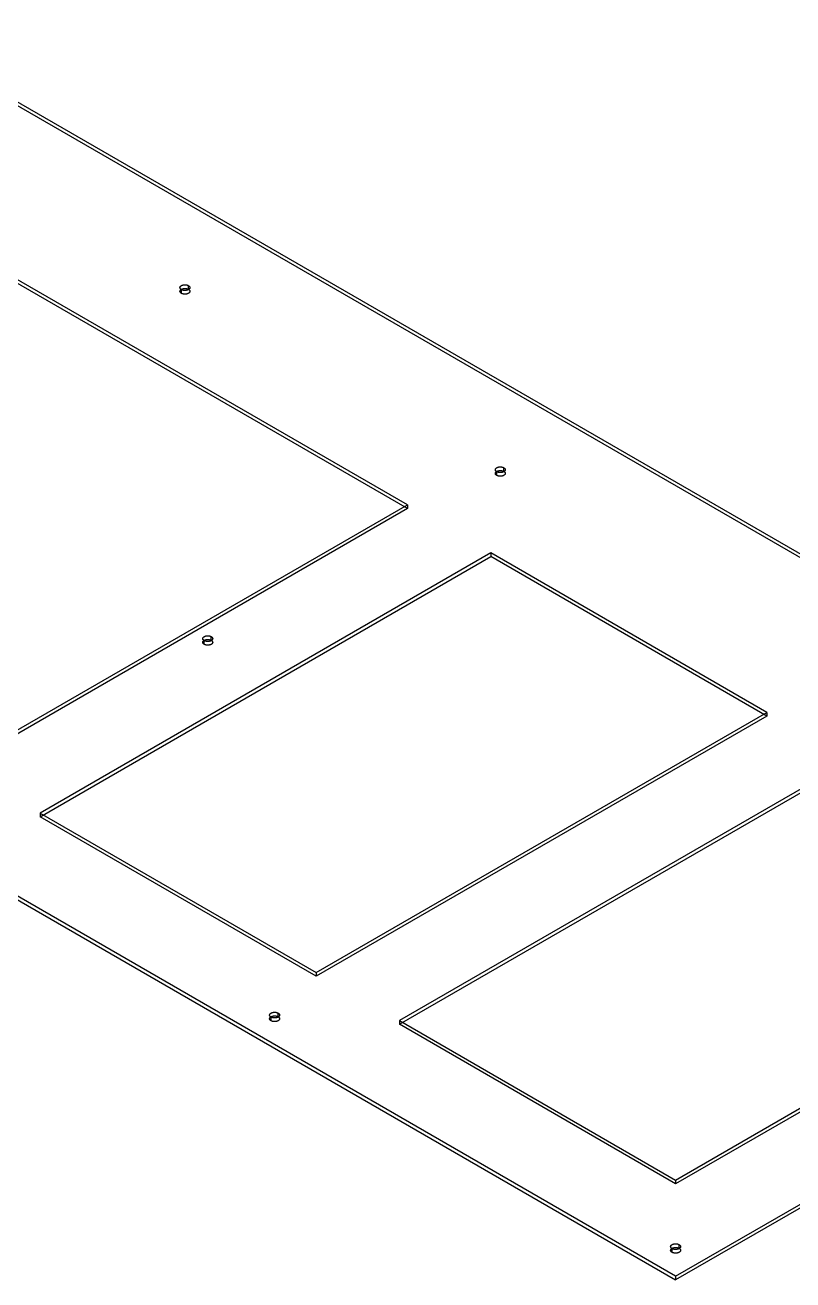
# Model space of a CAD drawing. Header units: inches. Extents: x 8 to 604, y 8 to 388.
# Drawn here: x 523.5 to 556.8, y 192.6 to 246.9 of the extents above; entities that cross this region are included whole.
import ezdxf

# ---------------------------------------------------------------- set-up
doc = ezdxf.new("R2010")
doc.units = ezdxf.units.IN
doc.header["$MEASUREMENT"] = 0

msp = doc.modelspace()

# ---------------------------------------------------------------- linework, layer by layer
at = {"layer": 'OUTLINE'}
for p, q in [((581.5, 209.931), (517.428, 246.924)), ((581.5, 209.771), (517.428, 246.764)), ((540.103, 226.146), (517.428, 239.238)), ((540.103, 225.986), (517.428, 239.077)), ((530.25, 235.56), (530.251, 235.566)), ((530.25, 235.554), (530.25, 235.56)), ((530.25, 235.548), (530.25, 235.554)), ((530.251, 235.542), (530.25, 235.548)), ((530.25, 235.4), (530.251, 235.406)), ((530.25, 235.394), (530.25, 235.4)), ((530.25, 235.388), (530.25, 235.394)), ((530.251, 235.382), (530.25, 235.388)), ((530.251, 235.566), (530.252, 235.572)), ((530.252, 235.536), (530.251, 235.542)), ((530.251, 235.406), (530.252, 235.412)), ((530.252, 235.376), (530.251, 235.382)), ((530.252, 235.572), (530.254, 235.578)), ((530.254, 235.53), (530.252, 235.536)), ((530.252, 235.412), (530.254, 235.418)), ((530.254, 235.37), (530.252, 235.376)), ((530.254, 235.578), (530.256, 235.584)), ((530.256, 235.524), (530.254, 235.53)), ((530.254, 235.418), (530.256, 235.424)), ((530.256, 235.364), (530.254, 235.37)), ((530.256, 235.584), (530.259, 235.59)), ((530.259, 235.518), (530.256, 235.524)), ((530.256, 235.424), (530.259, 235.43)), ((530.259, 235.358), (530.256, 235.364)), ((530.259, 235.59), (530.262, 235.596)), ((530.262, 235.512), (530.259, 235.518)), ((530.259, 235.43), (530.262, 235.436)), ((530.262, 235.352), (530.259, 235.358)), ((530.262, 235.596), (530.266, 235.602)), ((530.266, 235.507), (530.262, 235.512)), ((530.262, 235.436), (530.266, 235.441)), ((530.266, 235.347), (530.262, 235.352)), ((530.266, 235.602), (530.27, 235.607)), ((530.27, 235.501), (530.266, 235.507)), ((530.266, 235.441), (530.27, 235.447)), ((530.27, 235.341), (530.266, 235.347)), ((530.27, 235.607), (530.275, 235.613)), ((530.275, 235.496), (530.27, 235.501)), ((530.27, 235.447), (530.275, 235.452)), ((530.275, 235.336), (530.27, 235.341)), ((530.275, 235.613), (530.28, 235.618)), ((530.28, 235.491), (530.275, 235.496)), ((530.275, 235.452), (530.28, 235.458)), ((530.28, 235.33), (530.275, 235.336)), ((530.28, 235.618), (530.286, 235.623)), ((530.286, 235.485), (530.28, 235.491)), ((530.28, 235.458), (530.286, 235.463)), ((530.286, 235.623), (530.292, 235.628)), ((530.292, 235.48), (530.286, 235.485)), ((530.286, 235.463), (530.292, 235.468)), ((530.292, 235.628), (530.298, 235.633)), ((530.298, 235.476), (530.292, 235.48)), ((530.292, 235.468), (530.298, 235.473)), ((530.298, 235.633), (530.305, 235.637)), ((530.298, 235.473), (530.305, 235.477)), ((530.305, 235.471), (530.298, 235.476)), ((530.305, 235.637), (530.312, 235.642)), ((530.305, 235.477), (530.312, 235.482)), ((530.312, 235.467), (530.305, 235.471)), ((530.312, 235.642), (530.32, 235.646)), ((530.312, 235.482), (530.32, 235.486)), ((530.32, 235.462), (530.312, 235.467)), ((530.312, 235.306), (530.312, 235.467)), ((530.32, 235.646), (530.328, 235.65)), ((530.32, 235.486), (530.328, 235.49)), ((530.328, 235.458), (530.32, 235.462)), ((530.328, 235.65), (530.336, 235.654)), ((530.328, 235.49), (530.336, 235.494)), ((530.336, 235.455), (530.328, 235.458)), ((530.336, 235.654), (530.345, 235.657)), ((530.336, 235.494), (530.345, 235.497)), ((530.345, 235.451), (530.336, 235.455)), ((530.345, 235.657), (530.354, 235.66)), ((530.345, 235.497), (530.354, 235.5)), ((530.354, 235.448), (530.345, 235.451)), ((530.354, 235.66), (530.363, 235.663)), ((530.354, 235.5), (530.363, 235.503)), ((530.363, 235.445), (530.354, 235.448)), ((530.363, 235.663), (530.372, 235.666)), ((530.363, 235.503), (530.372, 235.506)), ((530.372, 235.442), (530.363, 235.445)), ((530.372, 235.666), (530.382, 235.669)), ((530.372, 235.506), (530.382, 235.508)), ((530.382, 235.44), (530.372, 235.442)), ((530.382, 235.669), (530.392, 235.671)), ((530.382, 235.508), (530.392, 235.511)), ((530.392, 235.438), (530.382, 235.44)), ((530.392, 235.671), (530.402, 235.673)), ((530.392, 235.511), (530.402, 235.513)), ((530.402, 235.436), (530.392, 235.438)), ((530.402, 235.673), (530.412, 235.674)), ((530.402, 235.513), (530.412, 235.514)), ((530.412, 235.434), (530.402, 235.436)), ((530.412, 235.674), (530.422, 235.676)), ((530.412, 235.514), (530.422, 235.516)), ((530.422, 235.433), (530.412, 235.434)), ((530.422, 235.676), (530.433, 235.677)), ((530.422, 235.516), (530.433, 235.517)), ((530.433, 235.432), (530.422, 235.433)), ((530.433, 235.677), (530.443, 235.677)), ((530.433, 235.517), (530.443, 235.517)), ((530.443, 235.431), (530.433, 235.432)), ((530.443, 235.677), (530.454, 235.678)), ((530.443, 235.517), (530.454, 235.518)), ((530.454, 235.43), (530.443, 235.431)), ((530.454, 235.678), (530.464, 235.678)), ((530.454, 235.518), (530.464, 235.518)), ((530.464, 235.43), (530.454, 235.43)), ((530.464, 235.678), (530.475, 235.678)), ((530.464, 235.518), (530.475, 235.518)), ((530.475, 235.43), (530.464, 235.43)), ((530.475, 235.678), (530.485, 235.677)), ((530.475, 235.518), (530.485, 235.517)), ((530.485, 235.431), (530.475, 235.43)), ((530.485, 235.677), (530.496, 235.677)), ((530.485, 235.517), (530.496, 235.517)), ((530.496, 235.432), (530.485, 235.431)), ((530.496, 235.677), (530.506, 235.676)), ((530.496, 235.517), (530.506, 235.516)), ((530.506, 235.433), (530.496, 235.432)), ((530.506, 235.676), (530.516, 235.674)), ((530.506, 235.516), (530.516, 235.514)), ((530.516, 235.434), (530.506, 235.433)), ((530.516, 235.674), (530.526, 235.673)), ((530.516, 235.514), (530.526, 235.513)), ((530.526, 235.436), (530.516, 235.434)), ((530.526, 235.673), (530.536, 235.671)), ((530.526, 235.513), (530.536, 235.511)), ((530.536, 235.438), (530.526, 235.436)), ((530.536, 235.671), (530.546, 235.669)), ((530.536, 235.511), (530.546, 235.508)), ((530.546, 235.44), (530.536, 235.438)), ((530.546, 235.669), (530.556, 235.666)), ((530.546, 235.508), (530.556, 235.506)), ((530.556, 235.442), (530.546, 235.44)), ((530.556, 235.666), (530.565, 235.663)), ((530.556, 235.506), (530.565, 235.503)), ((530.565, 235.445), (530.556, 235.442)), ((530.565, 235.663), (530.574, 235.66)), ((530.565, 235.503), (530.574, 235.5)), ((530.574, 235.448), (530.565, 235.445)), ((530.574, 235.66), (530.583, 235.657)), ((530.574, 235.5), (530.583, 235.497)), ((530.583, 235.451), (530.574, 235.448)), ((530.583, 235.657), (530.592, 235.654)), ((530.583, 235.497), (530.592, 235.494)), ((530.592, 235.455), (530.583, 235.451)), ((530.592, 235.654), (530.6, 235.65)), ((530.592, 235.494), (530.6, 235.49)), ((530.6, 235.458), (530.592, 235.455)), ((530.6, 235.65), (530.608, 235.646)), ((530.6, 235.49), (530.608, 235.486)), ((530.608, 235.462), (530.6, 235.458)), ((530.608, 235.646), (530.616, 235.642)), ((530.608, 235.486), (530.616, 235.482)), ((530.616, 235.467), (530.608, 235.462)), ((530.616, 235.482), (530.616, 235.642)), ((530.616, 235.642), (530.623, 235.637)), ((530.616, 235.482), (530.623, 235.477)), ((530.623, 235.471), (530.616, 235.467)), ((530.623, 235.637), (530.63, 235.633)), ((530.623, 235.477), (530.63, 235.473)), ((530.63, 235.476), (530.623, 235.471)), ((530.63, 235.633), (530.636, 235.628)), ((530.636, 235.48), (530.63, 235.476)), ((530.63, 235.473), (530.636, 235.468)), ((530.636, 235.628), (530.642, 235.623)), ((530.642, 235.485), (530.636, 235.48)), ((530.636, 235.468), (530.642, 235.463)), ((530.642, 235.623), (530.648, 235.618)), ((530.648, 235.491), (530.642, 235.485)), ((530.642, 235.463), (530.648, 235.458)), ((530.648, 235.618), (530.653, 235.613)), ((530.653, 235.496), (530.648, 235.491)), ((530.648, 235.458), (530.653, 235.452)), ((530.653, 235.336), (530.648, 235.33)), ((530.653, 235.613), (530.658, 235.607)), ((530.658, 235.501), (530.653, 235.496)), ((530.653, 235.452), (530.658, 235.447)), ((530.658, 235.341), (530.653, 235.336)), ((530.658, 235.607), (530.662, 235.602)), ((530.662, 235.507), (530.658, 235.501)), ((530.658, 235.447), (530.662, 235.441)), ((530.662, 235.347), (530.658, 235.341)), ((530.662, 235.602), (530.666, 235.596)), ((530.666, 235.512), (530.662, 235.507)), ((530.662, 235.441), (530.666, 235.436)), ((530.666, 235.352), (530.662, 235.347)), ((530.666, 235.596), (530.669, 235.59)), ((530.669, 235.518), (530.666, 235.512)), ((530.666, 235.436), (530.669, 235.43)), ((530.669, 235.358), (530.666, 235.352)), ((530.669, 235.59), (530.672, 235.584)), ((530.672, 235.524), (530.669, 235.518)), ((530.669, 235.43), (530.672, 235.424)), ((530.672, 235.364), (530.669, 235.358)), ((530.672, 235.584), (530.674, 235.578)), ((530.674, 235.53), (530.672, 235.524)), ((530.672, 235.424), (530.674, 235.418)), ((530.674, 235.37), (530.672, 235.364)), ((530.674, 235.578), (530.676, 235.572)), ((530.676, 235.536), (530.674, 235.53)), ((530.674, 235.418), (530.676, 235.412)), ((530.676, 235.376), (530.674, 235.37)), ((530.676, 235.572), (530.678, 235.566)), ((530.678, 235.542), (530.676, 235.536)), ((530.676, 235.412), (530.678, 235.406)), ((530.678, 235.382), (530.676, 235.376)), ((530.678, 235.566), (530.678, 235.56)), ((530.678, 235.56), (530.679, 235.554)), ((530.679, 235.554), (530.678, 235.548)), ((530.678, 235.548), (530.678, 235.542)), ((530.678, 235.406), (530.678, 235.4)), ((530.678, 235.4), (530.679, 235.394)), ((530.679, 235.394), (530.678, 235.388)), ((530.678, 235.388), (530.678, 235.382)), ((530.286, 235.325), (530.28, 235.33)), ((530.292, 235.32), (530.286, 235.325)), ((530.298, 235.315), (530.292, 235.32)), ((530.305, 235.311), (530.298, 235.315)), ((530.312, 235.306), (530.305, 235.311)), ((530.32, 235.302), (530.312, 235.306)), ((530.328, 235.298), (530.32, 235.302)), ((530.336, 235.295), (530.328, 235.298)), ((530.345, 235.291), (530.336, 235.295)), ((530.354, 235.288), (530.345, 235.291)), ((530.363, 235.285), (530.354, 235.288)), ((530.372, 235.282), (530.363, 235.285)), ((530.382, 235.28), (530.372, 235.282)), ((530.392, 235.277), (530.382, 235.28)), ((530.402, 235.276), (530.392, 235.277)), ((530.412, 235.274), (530.402, 235.276)), ((530.422, 235.273), (530.412, 235.274)), ((530.433, 235.272), (530.422, 235.273)), ((530.443, 235.271), (530.433, 235.272)), ((530.454, 235.27), (530.443, 235.271)), ((530.464, 235.27), (530.454, 235.27)), ((530.475, 235.27), (530.464, 235.27)), ((530.485, 235.271), (530.475, 235.27)), ((530.496, 235.272), (530.485, 235.271)), ((530.506, 235.273), (530.496, 235.272)), ((530.516, 235.274), (530.506, 235.273)), ((530.526, 235.276), (530.516, 235.274)), ((530.536, 235.277), (530.526, 235.276)), ((530.546, 235.28), (530.536, 235.277)), ((530.556, 235.282), (530.546, 235.28)), ((530.565, 235.285), (530.556, 235.282)), ((530.574, 235.288), (530.565, 235.285)), ((530.583, 235.291), (530.574, 235.288)), ((530.592, 235.295), (530.583, 235.291)), ((530.6, 235.298), (530.592, 235.295)), ((530.608, 235.302), (530.6, 235.298)), ((530.616, 235.306), (530.608, 235.302)), ((530.623, 235.311), (530.616, 235.306)), ((530.63, 235.315), (530.623, 235.311)), ((530.636, 235.32), (530.63, 235.315)), ((530.642, 235.325), (530.636, 235.32)), ((530.648, 235.33), (530.642, 235.325)), ((543.931, 227.72), (543.935, 227.726)), ((543.935, 227.726), (543.94, 227.731)), ((543.94, 227.731), (543.946, 227.736)), ((543.946, 227.736), (543.952, 227.741)), ((543.952, 227.741), (543.959, 227.746)), ((543.959, 227.746), (543.966, 227.75)), ((543.966, 227.75), (543.973, 227.755)), ((543.973, 227.755), (543.98, 227.759)), ((543.98, 227.759), (543.988, 227.763)), ((543.988, 227.763), (543.997, 227.767)), ((543.997, 227.767), (544.005, 227.77)), ((544.005, 227.77), (544.014, 227.773)), ((544.014, 227.773), (544.023, 227.776)), ((544.023, 227.776), (544.033, 227.779)), ((544.033, 227.779), (544.042, 227.782)), ((544.042, 227.782), (544.052, 227.784)), ((544.052, 227.784), (544.062, 227.786)), ((544.062, 227.786), (544.072, 227.787)), ((544.072, 227.787), (544.083, 227.789)), ((544.083, 227.789), (544.093, 227.79)), ((544.093, 227.79), (544.103, 227.79)), ((544.103, 227.79), (544.114, 227.791)), ((544.114, 227.791), (544.124, 227.791)), ((544.124, 227.791), (544.135, 227.791)), ((544.135, 227.791), (544.146, 227.79)), ((544.146, 227.79), (544.156, 227.79)), ((544.156, 227.79), (544.166, 227.789)), ((544.166, 227.789), (544.177, 227.787)), ((544.177, 227.787), (544.187, 227.786)), ((544.187, 227.786), (544.197, 227.784)), ((544.197, 227.784), (544.207, 227.782)), ((544.207, 227.782), (544.216, 227.779)), ((544.216, 227.779), (544.226, 227.776)), ((544.226, 227.776), (544.235, 227.773)), ((544.235, 227.773), (544.244, 227.77)), ((544.244, 227.77), (544.252, 227.767)), ((544.252, 227.767), (544.261, 227.763)), ((544.261, 227.763), (544.269, 227.759)), ((544.269, 227.759), (544.276, 227.755)), ((544.276, 227.755), (544.283, 227.75)), ((544.276, 227.595), (544.276, 227.755)), ((544.283, 227.75), (544.29, 227.746)), ((544.29, 227.746), (544.297, 227.741)), ((544.297, 227.741), (544.303, 227.736)), ((544.303, 227.736), (544.308, 227.731)), ((544.308, 227.731), (544.314, 227.726)), ((544.314, 227.726), (544.318, 227.72)), ((543.91, 227.673), (543.911, 227.679)), ((543.91, 227.667), (543.91, 227.673)), ((543.91, 227.661), (543.91, 227.667)), ((543.911, 227.655), (543.91, 227.661)), ((543.91, 227.513), (543.911, 227.519)), ((543.91, 227.507), (543.91, 227.513)), ((543.91, 227.501), (543.91, 227.507)), ((543.911, 227.495), (543.91, 227.501)), ((543.911, 227.679), (543.912, 227.685)), ((543.912, 227.649), (543.911, 227.655)), ((543.911, 227.519), (543.912, 227.525)), ((543.912, 227.489), (543.911, 227.495)), ((543.912, 227.685), (543.914, 227.691)), ((543.914, 227.643), (543.912, 227.649)), ((543.912, 227.525), (543.914, 227.531)), ((543.914, 227.483), (543.912, 227.489)), ((543.914, 227.691), (543.916, 227.697)), ((543.916, 227.637), (543.914, 227.643)), ((543.914, 227.531), (543.916, 227.537)), ((543.916, 227.477), (543.914, 227.483)), ((543.916, 227.697), (543.919, 227.703)), ((543.919, 227.631), (543.916, 227.637)), ((543.916, 227.537), (543.919, 227.543)), ((543.919, 227.471), (543.916, 227.477)), ((543.919, 227.703), (543.923, 227.709)), ((543.923, 227.625), (543.919, 227.631)), ((543.919, 227.543), (543.923, 227.549)), ((543.923, 227.465), (543.919, 227.471)), ((543.923, 227.709), (543.926, 227.715)), ((543.926, 227.62), (543.923, 227.625)), ((543.923, 227.549), (543.926, 227.554)), ((543.926, 227.46), (543.923, 227.465)), ((543.926, 227.715), (543.931, 227.72)), ((543.931, 227.614), (543.926, 227.62)), ((543.926, 227.554), (543.931, 227.56)), ((543.931, 227.454), (543.926, 227.46)), ((543.935, 227.609), (543.931, 227.614)), ((543.931, 227.56), (543.935, 227.565)), ((543.935, 227.449), (543.931, 227.454)), ((543.94, 227.603), (543.935, 227.609)), ((543.935, 227.565), (543.94, 227.571)), ((543.94, 227.443), (543.935, 227.449)), ((543.946, 227.598), (543.94, 227.603)), ((543.94, 227.571), (543.946, 227.576)), ((543.946, 227.438), (543.94, 227.443)), ((543.952, 227.593), (543.946, 227.598)), ((543.946, 227.576), (543.952, 227.581)), ((543.952, 227.433), (543.946, 227.438)), ((543.959, 227.589), (543.952, 227.593)), ((543.952, 227.581), (543.959, 227.586)), ((543.959, 227.428), (543.952, 227.433)), ((543.959, 227.586), (543.966, 227.59)), ((543.966, 227.584), (543.959, 227.589)), ((543.966, 227.424), (543.959, 227.428)), ((543.966, 227.59), (543.973, 227.595)), ((543.973, 227.58), (543.966, 227.584)), ((543.973, 227.419), (543.966, 227.424)), ((543.973, 227.595), (543.98, 227.599)), ((543.98, 227.575), (543.973, 227.58)), ((543.973, 227.419), (543.973, 227.58)), ((543.98, 227.415), (543.973, 227.419)), ((543.98, 227.599), (543.988, 227.603)), ((543.988, 227.571), (543.98, 227.575)), ((543.988, 227.411), (543.98, 227.415)), ((543.988, 227.603), (543.997, 227.606)), ((543.997, 227.568), (543.988, 227.571)), ((543.997, 227.407), (543.988, 227.411)), ((543.997, 227.606), (544.005, 227.61)), ((544.005, 227.564), (543.997, 227.568)), ((544.005, 227.404), (543.997, 227.407)), ((544.005, 227.61), (544.014, 227.613)), ((544.014, 227.561), (544.005, 227.564)), ((544.014, 227.401), (544.005, 227.404)), ((544.014, 227.613), (544.023, 227.616)), ((544.023, 227.558), (544.014, 227.561)), ((544.023, 227.398), (544.014, 227.401)), ((544.023, 227.616), (544.033, 227.619)), ((544.033, 227.555), (544.023, 227.558)), ((544.033, 227.395), (544.023, 227.398)), ((544.033, 227.619), (544.042, 227.621)), ((544.042, 227.553), (544.033, 227.555)), ((544.042, 227.393), (544.033, 227.395)), ((544.042, 227.621), (544.052, 227.624)), ((544.052, 227.55), (544.042, 227.553)), ((544.052, 227.39), (544.042, 227.393)), ((544.052, 227.624), (544.062, 227.625)), ((544.062, 227.549), (544.052, 227.55)), ((544.062, 227.388), (544.052, 227.39)), ((544.062, 227.625), (544.072, 227.627)), ((544.072, 227.547), (544.062, 227.549)), ((544.072, 227.387), (544.062, 227.388)), ((544.072, 227.627), (544.083, 227.628)), ((544.083, 227.546), (544.072, 227.547)), ((544.083, 227.385), (544.072, 227.387)), ((544.083, 227.628), (544.093, 227.629)), ((544.093, 227.545), (544.083, 227.546)), ((544.093, 227.384), (544.083, 227.385)), ((544.093, 227.629), (544.103, 227.63)), ((544.103, 227.544), (544.093, 227.545)), ((544.103, 227.384), (544.093, 227.384)), ((544.103, 227.63), (544.114, 227.631)), ((544.114, 227.543), (544.103, 227.544)), ((544.114, 227.383), (544.103, 227.384)), ((544.114, 227.631), (544.124, 227.631)), ((544.124, 227.543), (544.114, 227.543)), ((544.124, 227.383), (544.114, 227.383)), ((544.124, 227.631), (544.135, 227.631)), ((544.135, 227.543), (544.124, 227.543)), ((544.135, 227.383), (544.124, 227.383)), ((544.135, 227.631), (544.146, 227.63)), ((544.146, 227.544), (544.135, 227.543)), ((544.146, 227.384), (544.135, 227.383)), ((544.146, 227.63), (544.156, 227.629)), ((544.156, 227.545), (544.146, 227.544)), ((544.156, 227.384), (544.146, 227.384)), ((544.156, 227.629), (544.166, 227.628)), ((544.166, 227.546), (544.156, 227.545)), ((544.166, 227.385), (544.156, 227.384)), ((544.166, 227.628), (544.177, 227.627)), ((544.177, 227.547), (544.166, 227.546)), ((544.177, 227.387), (544.166, 227.385)), ((544.177, 227.627), (544.187, 227.625)), ((544.187, 227.549), (544.177, 227.547)), ((544.187, 227.388), (544.177, 227.387)), ((544.187, 227.625), (544.197, 227.624)), ((544.197, 227.55), (544.187, 227.549)), ((544.197, 227.39), (544.187, 227.388)), ((544.197, 227.624), (544.207, 227.621)), ((544.207, 227.553), (544.197, 227.55)), ((544.207, 227.393), (544.197, 227.39)), ((544.207, 227.621), (544.216, 227.619)), ((544.216, 227.555), (544.207, 227.553)), ((544.216, 227.395), (544.207, 227.393)), ((544.216, 227.619), (544.226, 227.616)), ((544.226, 227.558), (544.216, 227.555)), ((544.226, 227.398), (544.216, 227.395)), ((544.226, 227.616), (544.235, 227.613)), ((544.235, 227.561), (544.226, 227.558)), ((544.235, 227.401), (544.226, 227.398)), ((544.235, 227.613), (544.244, 227.61)), ((544.244, 227.564), (544.235, 227.561)), ((544.244, 227.404), (544.235, 227.401)), ((544.244, 227.61), (544.252, 227.606)), ((544.252, 227.568), (544.244, 227.564)), ((544.252, 227.407), (544.244, 227.404)), ((544.252, 227.606), (544.261, 227.603)), ((544.261, 227.571), (544.252, 227.568)), ((544.261, 227.411), (544.252, 227.407)), ((544.261, 227.603), (544.269, 227.599)), ((544.269, 227.575), (544.261, 227.571)), ((544.269, 227.415), (544.261, 227.411)), ((544.269, 227.599), (544.276, 227.595)), ((544.276, 227.58), (544.269, 227.575)), ((544.276, 227.419), (544.269, 227.415)), ((544.276, 227.595), (544.283, 227.59)), ((544.283, 227.584), (544.276, 227.58)), ((544.283, 227.424), (544.276, 227.419)), ((544.283, 227.59), (544.29, 227.586)), ((544.29, 227.589), (544.283, 227.584)), ((544.29, 227.428), (544.283, 227.424)), ((544.297, 227.593), (544.29, 227.589)), ((544.29, 227.586), (544.297, 227.581)), ((544.297, 227.433), (544.29, 227.428)), ((544.303, 227.598), (544.297, 227.593)), ((544.297, 227.581), (544.303, 227.576)), ((544.303, 227.438), (544.297, 227.433)), ((544.308, 227.603), (544.303, 227.598)), ((544.303, 227.576), (544.308, 227.571)), ((544.308, 227.443), (544.303, 227.438)), ((544.314, 227.609), (544.308, 227.603)), ((544.308, 227.571), (544.314, 227.565)), ((544.314, 227.449), (544.308, 227.443)), ((544.318, 227.614), (544.314, 227.609)), ((544.314, 227.565), (544.318, 227.56)), ((544.318, 227.454), (544.314, 227.449)), ((544.318, 227.72), (544.323, 227.715)), ((544.323, 227.62), (544.318, 227.614)), ((544.318, 227.56), (544.323, 227.554)), ((544.323, 227.46), (544.318, 227.454)), ((544.323, 227.715), (544.326, 227.709)), ((544.326, 227.625), (544.323, 227.62)), ((544.323, 227.554), (544.326, 227.549)), ((544.326, 227.465), (544.323, 227.46)), ((544.326, 227.709), (544.33, 227.703)), ((544.33, 227.631), (544.326, 227.625)), ((544.326, 227.549), (544.33, 227.543)), ((544.33, 227.471), (544.326, 227.465)), ((544.33, 227.703), (544.333, 227.697)), ((544.333, 227.637), (544.33, 227.631)), ((544.33, 227.543), (544.333, 227.537)), ((544.333, 227.477), (544.33, 227.471)), ((544.333, 227.697), (544.335, 227.691)), ((544.335, 227.643), (544.333, 227.637)), ((544.333, 227.537), (544.335, 227.531)), ((544.335, 227.483), (544.333, 227.477)), ((544.335, 227.691), (544.337, 227.685)), ((544.337, 227.649), (544.335, 227.643)), ((544.335, 227.531), (544.337, 227.525)), ((544.337, 227.489), (544.335, 227.483)), ((544.337, 227.685), (544.338, 227.679)), ((544.338, 227.655), (544.337, 227.649)), ((544.337, 227.525), (544.338, 227.519)), ((544.338, 227.495), (544.337, 227.489)), ((544.338, 227.679), (544.339, 227.673)), ((544.339, 227.661), (544.338, 227.655)), ((544.338, 227.519), (544.339, 227.513)), ((544.339, 227.501), (544.338, 227.495)), ((544.339, 227.673), (544.339, 227.667)), ((544.339, 227.667), (544.339, 227.661)), ((544.339, 227.513), (544.339, 227.507)), ((544.339, 227.507), (544.339, 227.501)), ((520.583, 214.876), (540.103, 226.146)), ((540.103, 226.146), (540.103, 225.986)), ((551.717, 192.736), (494.302, 225.886)), ((494.302, 225.725), (551.717, 192.576)), ((540.103, 225.986), (520.583, 214.715)), ((543.708, 224.064), (524.189, 212.794)), ((543.708, 224.064), (543.708, 223.904)), ((555.67, 217.158), (543.708, 224.064)), ((524.189, 212.634), (543.708, 223.904)), ((555.67, 216.998), (543.708, 223.904)), ((531.238, 220.357), (531.239, 220.363)), ((531.238, 220.351), (531.238, 220.357)), ((531.238, 220.344), (531.238, 220.351)), ((531.239, 220.338), (531.238, 220.344)), ((531.238, 220.196), (531.239, 220.203)), ((531.238, 220.19), (531.238, 220.196)), ((531.238, 220.184), (531.238, 220.19)), ((531.239, 220.178), (531.238, 220.184)), ((531.239, 220.363), (531.24, 220.369)), ((531.24, 220.332), (531.239, 220.338)), ((531.239, 220.203), (531.24, 220.209)), ((531.24, 220.172), (531.239, 220.178)), ((531.24, 220.369), (531.242, 220.375)), ((531.242, 220.326), (531.24, 220.332)), ((531.24, 220.209), (531.242, 220.215)), ((531.242, 220.166), (531.24, 220.172)), ((531.242, 220.375), (531.244, 220.381)), ((531.244, 220.32), (531.242, 220.326)), ((531.242, 220.215), (531.244, 220.22)), ((531.244, 220.16), (531.242, 220.166)), ((531.244, 220.381), (531.247, 220.386)), ((531.247, 220.315), (531.244, 220.32)), ((531.244, 220.22), (531.247, 220.226)), ((531.247, 220.154), (531.244, 220.16)), ((531.247, 220.386), (531.25, 220.392)), ((531.25, 220.309), (531.247, 220.315)), ((531.247, 220.226), (531.25, 220.232)), ((531.25, 220.149), (531.247, 220.154)), ((531.25, 220.392), (531.254, 220.398)), ((531.254, 220.303), (531.25, 220.309)), ((531.25, 220.232), (531.254, 220.238)), ((531.254, 220.143), (531.25, 220.149)), ((531.254, 220.398), (531.258, 220.403)), ((531.258, 220.298), (531.254, 220.303)), ((531.254, 220.238), (531.258, 220.243)), ((531.258, 220.137), (531.254, 220.143)), ((531.258, 220.403), (531.263, 220.409)), ((531.263, 220.292), (531.258, 220.298)), ((531.258, 220.243), (531.263, 220.249)), ((531.263, 220.132), (531.258, 220.137)), ((531.263, 220.409), (531.268, 220.414)), ((531.268, 220.287), (531.263, 220.292)), ((531.263, 220.249), (531.268, 220.254)), ((531.268, 220.127), (531.263, 220.132)), ((531.268, 220.414), (531.274, 220.419)), ((531.274, 220.282), (531.268, 220.287)), ((531.268, 220.254), (531.274, 220.259)), ((531.274, 220.122), (531.268, 220.127)), ((531.274, 220.419), (531.28, 220.424)), ((531.28, 220.277), (531.274, 220.282)), ((531.274, 220.259), (531.28, 220.264)), ((531.28, 220.117), (531.274, 220.122)), ((531.28, 220.424), (531.286, 220.429)), ((531.286, 220.272), (531.28, 220.277)), ((531.28, 220.264), (531.286, 220.269)), ((531.286, 220.112), (531.28, 220.117)), ((531.286, 220.429), (531.293, 220.434)), ((531.286, 220.269), (531.293, 220.274)), ((531.293, 220.267), (531.286, 220.272)), ((531.293, 220.434), (531.3, 220.438)), ((531.293, 220.274), (531.3, 220.278)), ((531.3, 220.263), (531.293, 220.267)), ((531.3, 220.438), (531.308, 220.442)), ((531.3, 220.278), (531.308, 220.282)), ((531.3, 220.103), (531.3, 220.263)), ((531.308, 220.259), (531.3, 220.263)), ((531.308, 220.442), (531.316, 220.446)), ((531.308, 220.282), (531.316, 220.286)), ((531.316, 220.255), (531.308, 220.259)), ((531.316, 220.446), (531.324, 220.45)), ((531.316, 220.286), (531.324, 220.29)), ((531.324, 220.251), (531.316, 220.255)), ((531.324, 220.45), (531.333, 220.454)), ((531.324, 220.29), (531.333, 220.293)), ((531.333, 220.248), (531.324, 220.251)), ((531.333, 220.454), (531.342, 220.457)), ((531.333, 220.293), (531.342, 220.297)), ((531.342, 220.244), (531.333, 220.248)), ((531.342, 220.457), (531.351, 220.46)), ((531.342, 220.297), (531.351, 220.3)), ((531.351, 220.241), (531.342, 220.244)), ((531.351, 220.46), (531.36, 220.463)), ((531.351, 220.3), (531.36, 220.302)), ((531.36, 220.239), (531.351, 220.241)), ((531.36, 220.463), (531.37, 220.465)), ((531.36, 220.302), (531.37, 220.305)), ((531.37, 220.236), (531.36, 220.239)), ((531.37, 220.465), (531.38, 220.467)), ((531.37, 220.305), (531.38, 220.307)), ((531.38, 220.234), (531.37, 220.236)), ((531.38, 220.467), (531.39, 220.469)), ((531.38, 220.307), (531.39, 220.309)), ((531.39, 220.232), (531.38, 220.234)), ((531.39, 220.469), (531.4, 220.471)), ((531.39, 220.309), (531.4, 220.311)), ((531.4, 220.23), (531.39, 220.232)), ((531.4, 220.471), (531.41, 220.472)), ((531.4, 220.311), (531.41, 220.312)), ((531.41, 220.229), (531.4, 220.23)), ((531.41, 220.472), (531.421, 220.473)), ((531.41, 220.312), (531.421, 220.313)), ((531.421, 220.228), (531.41, 220.229)), ((531.421, 220.473), (531.431, 220.474)), ((531.421, 220.313), (531.431, 220.314)), ((531.431, 220.227), (531.421, 220.228)), ((531.431, 220.474), (531.442, 220.474)), ((531.431, 220.314), (531.442, 220.314)), ((531.442, 220.227), (531.431, 220.227)), ((531.442, 220.474), (531.452, 220.474)), ((531.442, 220.314), (531.452, 220.314)), ((531.452, 220.227), (531.442, 220.227)), ((531.452, 220.474), (531.463, 220.474)), ((531.452, 220.314), (531.463, 220.314)), ((531.463, 220.227), (531.452, 220.227)), ((531.463, 220.474), (531.473, 220.474)), ((531.463, 220.314), (531.473, 220.314)), ((531.473, 220.227), (531.463, 220.227)), ((531.473, 220.474), (531.484, 220.473)), ((531.473, 220.314), (531.484, 220.313)), ((531.484, 220.228), (531.473, 220.227)), ((531.484, 220.473), (531.494, 220.472)), ((531.484, 220.313), (531.494, 220.312)), ((531.494, 220.229), (531.484, 220.228)), ((531.494, 220.472), (531.504, 220.471)), ((531.494, 220.312), (531.504, 220.311)), ((531.504, 220.23), (531.494, 220.229)), ((531.504, 220.471), (531.514, 220.469)), ((531.504, 220.311), (531.514, 220.309)), ((531.514, 220.232), (531.504, 220.23)), ((531.514, 220.469), (531.524, 220.467)), ((531.514, 220.309), (531.524, 220.307)), ((531.524, 220.234), (531.514, 220.232)), ((531.524, 220.467), (531.534, 220.465)), ((531.524, 220.307), (531.534, 220.305)), ((531.534, 220.236), (531.524, 220.234)), ((531.534, 220.465), (531.544, 220.463)), ((531.534, 220.305), (531.544, 220.302)), ((531.544, 220.239), (531.534, 220.236)), ((531.544, 220.463), (531.553, 220.46)), ((531.544, 220.302), (531.553, 220.3)), ((531.553, 220.241), (531.544, 220.239)), ((531.553, 220.46), (531.562, 220.457)), ((531.553, 220.3), (531.562, 220.297)), ((531.562, 220.244), (531.553, 220.241)), ((531.562, 220.457), (531.571, 220.454)), ((531.562, 220.297), (531.571, 220.293)), ((531.571, 220.248), (531.562, 220.244)), ((531.571, 220.454), (531.58, 220.45)), ((531.571, 220.293), (531.58, 220.29)), ((531.58, 220.251), (531.571, 220.248)), ((531.58, 220.45), (531.588, 220.446)), ((531.58, 220.29), (531.588, 220.286)), ((531.588, 220.255), (531.58, 220.251)), ((531.588, 220.446), (531.596, 220.442)), ((531.588, 220.286), (531.596, 220.282)), ((531.596, 220.259), (531.588, 220.255)), ((531.596, 220.442), (531.604, 220.438)), ((531.596, 220.282), (531.604, 220.278)), ((531.604, 220.263), (531.596, 220.259)), ((531.604, 220.438), (531.611, 220.434)), ((531.604, 220.278), (531.604, 220.438)), ((531.604, 220.278), (531.611, 220.274)), ((531.611, 220.267), (531.604, 220.263)), ((531.611, 220.434), (531.618, 220.429)), ((531.611, 220.274), (531.618, 220.269)), ((531.618, 220.272), (531.611, 220.267)), ((531.618, 220.429), (531.624, 220.424)), ((531.624, 220.277), (531.618, 220.272)), ((531.618, 220.269), (531.624, 220.264)), ((531.624, 220.117), (531.618, 220.112)), ((531.624, 220.424), (531.631, 220.419)), ((531.631, 220.282), (531.624, 220.277)), ((531.624, 220.264), (531.631, 220.259)), ((531.631, 220.122), (531.624, 220.117)), ((531.631, 220.419), (531.636, 220.414)), ((531.636, 220.287), (531.631, 220.282)), ((531.631, 220.259), (531.636, 220.254)), ((531.636, 220.127), (531.631, 220.122)), ((531.636, 220.414), (531.641, 220.409)), ((531.641, 220.292), (531.636, 220.287)), ((531.636, 220.254), (531.641, 220.249)), ((531.641, 220.132), (531.636, 220.127)), ((531.641, 220.409), (531.646, 220.403)), ((531.646, 220.298), (531.641, 220.292)), ((531.641, 220.249), (531.646, 220.243)), ((531.646, 220.137), (531.641, 220.132)), ((531.646, 220.403), (531.65, 220.398)), ((531.65, 220.303), (531.646, 220.298)), ((531.646, 220.243), (531.65, 220.238)), ((531.65, 220.143), (531.646, 220.137)), ((531.65, 220.398), (531.654, 220.392)), ((531.654, 220.309), (531.65, 220.303)), ((531.65, 220.238), (531.654, 220.232)), ((531.654, 220.149), (531.65, 220.143)), ((531.654, 220.392), (531.657, 220.386)), ((531.657, 220.315), (531.654, 220.309)), ((531.654, 220.232), (531.657, 220.226)), ((531.657, 220.154), (531.654, 220.149)), ((531.657, 220.386), (531.66, 220.381)), ((531.66, 220.32), (531.657, 220.315)), ((531.657, 220.226), (531.66, 220.22)), ((531.66, 220.16), (531.657, 220.154)), ((531.66, 220.381), (531.663, 220.375)), ((531.663, 220.326), (531.66, 220.32)), ((531.66, 220.22), (531.663, 220.215)), ((531.663, 220.166), (531.66, 220.16)), ((531.663, 220.375), (531.664, 220.369)), ((531.664, 220.332), (531.663, 220.326)), ((531.663, 220.215), (531.664, 220.209)), ((531.664, 220.172), (531.663, 220.166)), ((531.664, 220.369), (531.666, 220.363)), ((531.666, 220.338), (531.664, 220.332)), ((531.664, 220.209), (531.666, 220.203)), ((531.666, 220.178), (531.664, 220.172)), ((531.666, 220.363), (531.666, 220.357)), ((531.666, 220.357), (531.667, 220.351)), ((531.667, 220.351), (531.666, 220.344)), ((531.666, 220.344), (531.666, 220.338)), ((531.666, 220.203), (531.666, 220.196)), ((531.666, 220.196), (531.667, 220.19)), ((531.667, 220.19), (531.666, 220.184)), ((531.666, 220.184), (531.666, 220.178)), ((531.293, 220.107), (531.286, 220.112)), ((531.3, 220.103), (531.293, 220.107)), ((531.308, 220.099), (531.3, 220.103)), ((531.316, 220.095), (531.308, 220.099)), ((531.324, 220.091), (531.316, 220.095)), ((531.333, 220.087), (531.324, 220.091)), ((531.342, 220.084), (531.333, 220.087)), ((531.351, 220.081), (531.342, 220.084)), ((531.36, 220.078), (531.351, 220.081)), ((531.37, 220.076), (531.36, 220.078)), ((531.38, 220.074), (531.37, 220.076)), ((531.39, 220.072), (531.38, 220.074)), ((531.4, 220.07), (531.39, 220.072)), ((531.41, 220.069), (531.4, 220.07)), ((531.421, 220.068), (531.41, 220.069)), ((531.431, 220.067), (531.421, 220.068)), ((531.442, 220.067), (531.431, 220.067)), ((531.452, 220.067), (531.442, 220.067)), ((531.463, 220.067), (531.452, 220.067)), ((531.473, 220.067), (531.463, 220.067)), ((531.484, 220.068), (531.473, 220.067)), ((531.494, 220.069), (531.484, 220.068)), ((531.504, 220.07), (531.494, 220.069)), ((531.514, 220.072), (531.504, 220.07)), ((531.524, 220.074), (531.514, 220.072)), ((531.534, 220.076), (531.524, 220.074)), ((531.544, 220.078), (531.534, 220.076)), ((531.553, 220.081), (531.544, 220.078)), ((531.562, 220.084), (531.553, 220.081)), ((531.571, 220.087), (531.562, 220.084)), ((531.58, 220.091), (531.571, 220.087)), ((531.588, 220.095), (531.58, 220.091)), ((531.596, 220.099), (531.588, 220.095)), ((531.604, 220.103), (531.596, 220.099)), ((531.611, 220.107), (531.604, 220.103)), ((531.618, 220.112), (531.611, 220.107)), ((536.15, 205.888), (555.67, 217.158)), ((555.67, 216.998), (536.15, 205.727)), ((555.67, 217.158), (555.67, 216.998)), ((559.276, 215.076), (539.756, 203.806)), ((539.756, 203.646), (559.276, 214.916)), ((524.189, 212.794), (536.15, 205.888)), ((524.189, 212.794), (524.189, 212.634)), ((536.15, 205.727), (524.189, 212.634)), ((551.717, 192.736), (581.5, 209.931)), ((581.5, 209.771), (551.717, 192.576)), ((551.717, 196.899), (571.237, 208.17)), ((571.237, 208.009), (551.717, 196.739)), ((536.15, 205.888), (536.15, 205.727)), ((534.133, 204.052), (534.134, 204.058)), ((534.133, 204.046), (534.133, 204.052)), ((534.133, 204.04), (534.133, 204.046)), ((534.134, 204.034), (534.133, 204.04)), ((534.133, 203.892), (534.134, 203.898)), ((534.133, 203.886), (534.133, 203.892)), ((534.133, 203.88), (534.133, 203.886)), ((534.134, 203.874), (534.133, 203.88)), ((534.134, 204.058), (534.135, 204.064)), ((534.135, 204.028), (534.134, 204.034)), ((534.134, 203.898), (534.135, 203.904)), ((534.135, 203.868), (534.134, 203.874)), ((534.135, 204.064), (534.137, 204.07)), ((534.137, 204.022), (534.135, 204.028)), ((534.135, 203.904), (534.137, 203.91)), ((534.137, 203.862), (534.135, 203.868)), ((534.137, 204.07), (534.139, 204.076)), ((534.139, 204.016), (534.137, 204.022)), ((534.137, 203.91), (534.139, 203.916)), ((534.139, 203.856), (534.137, 203.862)), ((534.139, 204.076), (534.142, 204.082)), ((534.142, 204.01), (534.139, 204.016)), ((534.139, 203.916), (534.142, 203.922)), ((534.142, 203.85), (534.139, 203.856)), ((534.142, 204.082), (534.145, 204.088)), ((534.145, 204.004), (534.142, 204.01)), ((534.142, 203.922), (534.145, 203.927)), ((534.145, 203.844), (534.142, 203.85)), ((534.145, 204.088), (534.149, 204.093)), ((534.149, 203.998), (534.145, 204.004)), ((534.145, 203.927), (534.149, 203.933)), ((534.149, 203.838), (534.145, 203.844)), ((534.149, 204.093), (534.153, 204.099)), ((534.153, 203.993), (534.149, 203.998)), ((534.149, 203.933), (534.153, 203.939)), ((534.153, 203.833), (534.149, 203.838)), ((534.153, 204.099), (534.158, 204.104)), ((534.158, 203.987), (534.153, 203.993)), ((534.153, 203.939), (534.158, 203.944)), ((534.158, 203.827), (534.153, 203.833)), ((534.158, 204.104), (534.163, 204.11)), ((534.163, 203.982), (534.158, 203.987)), ((534.158, 203.944), (534.163, 203.949)), ((534.163, 203.822), (534.158, 203.827)), ((534.163, 204.11), (534.169, 204.115)), ((534.169, 203.977), (534.163, 203.982)), ((534.163, 203.949), (534.169, 203.955)), ((534.169, 203.817), (534.163, 203.822)), ((534.169, 204.115), (534.175, 204.12)), ((534.175, 203.972), (534.169, 203.977)), ((534.169, 203.955), (534.175, 203.96)), ((534.175, 203.812), (534.169, 203.817)), ((534.175, 204.12), (534.181, 204.124)), ((534.181, 203.967), (534.175, 203.972)), ((534.175, 203.96), (534.181, 203.964)), ((534.181, 203.807), (534.175, 203.812)), ((534.181, 204.124), (534.188, 204.129)), ((534.181, 203.964), (534.188, 203.969)), ((534.188, 203.963), (534.181, 203.967)), ((534.188, 204.129), (534.196, 204.133)), ((534.188, 203.969), (534.196, 203.973)), ((534.196, 203.958), (534.188, 203.963)), ((534.196, 204.133), (534.203, 204.138)), ((534.196, 203.973), (534.203, 203.978)), ((534.196, 203.798), (534.196, 203.958)), ((534.203, 203.954), (534.196, 203.958)), ((534.203, 204.138), (534.211, 204.142)), ((534.203, 203.978), (534.211, 203.981)), ((534.211, 203.95), (534.203, 203.954)), ((534.211, 204.142), (534.219, 204.145)), ((534.211, 203.981), (534.219, 203.985)), ((534.219, 203.946), (534.211, 203.95)), ((534.219, 204.145), (534.228, 204.149)), ((534.219, 203.985), (534.228, 203.989)), ((534.228, 203.943), (534.219, 203.946)), ((534.228, 204.149), (534.237, 204.152)), ((534.228, 203.989), (534.237, 203.992)), ((534.237, 203.94), (534.228, 203.943)), ((534.237, 204.152), (534.246, 204.155)), ((534.237, 203.992), (534.246, 203.995)), ((534.246, 203.937), (534.237, 203.94)), ((534.246, 204.155), (534.256, 204.158)), ((534.246, 203.995), (534.256, 203.998)), ((534.256, 203.934), (534.246, 203.937)), ((534.256, 204.158), (534.265, 204.16)), ((534.256, 203.998), (534.265, 204)), ((534.265, 203.931), (534.256, 203.934)), ((534.265, 204.16), (534.275, 204.163)), ((534.265, 204), (534.275, 204.002)), ((534.275, 203.929), (534.265, 203.931)), ((534.275, 204.163), (534.285, 204.164)), ((534.275, 204.002), (534.285, 204.004)), ((534.285, 203.927), (534.275, 203.929)), ((534.285, 204.164), (534.295, 204.166)), ((534.285, 204.004), (534.295, 204.006)), ((534.295, 203.926), (534.285, 203.927)), ((534.295, 204.166), (534.305, 204.167)), ((534.295, 204.006), (534.305, 204.007)), ((534.305, 203.924), (534.295, 203.926)), ((534.305, 204.167), (534.316, 204.168)), ((534.305, 204.007), (534.316, 204.008)), ((534.316, 203.923), (534.305, 203.924)), ((534.316, 204.168), (534.326, 204.169)), ((534.316, 204.008), (534.326, 204.009)), ((534.326, 203.923), (534.316, 203.923)), ((534.326, 204.169), (534.337, 204.17)), ((534.326, 204.009), (534.337, 204.009)), ((534.337, 203.922), (534.326, 203.923)), ((534.337, 204.17), (534.347, 204.17)), ((534.337, 204.009), (534.347, 204.01)), ((534.347, 203.922), (534.337, 203.922)), ((534.347, 204.17), (534.358, 204.17)), ((534.347, 204.01), (534.358, 204.009)), ((534.358, 203.922), (534.347, 203.922)), ((534.358, 204.17), (534.368, 204.169)), ((534.358, 204.009), (534.368, 204.009)), ((534.368, 203.923), (534.358, 203.922)), ((534.368, 204.169), (534.379, 204.168)), ((534.368, 204.009), (534.379, 204.008)), ((534.379, 203.923), (534.368, 203.923)), ((534.379, 204.168), (534.389, 204.167)), ((534.379, 204.008), (534.389, 204.007)), ((534.389, 203.924), (534.379, 203.923)), ((534.389, 204.167), (534.399, 204.166)), ((534.389, 204.007), (534.399, 204.006)), ((534.399, 203.926), (534.389, 203.924)), ((534.399, 204.166), (534.409, 204.164)), ((534.399, 204.006), (534.409, 204.004)), ((534.409, 203.927), (534.399, 203.926)), ((534.409, 204.164), (534.419, 204.163)), ((534.409, 204.004), (534.419, 204.002)), ((534.419, 203.929), (534.409, 203.927)), ((534.419, 204.163), (534.429, 204.16)), ((534.419, 204.002), (534.429, 204)), ((534.429, 203.931), (534.419, 203.929)), ((534.429, 204.16), (534.439, 204.158)), ((534.429, 204), (534.439, 203.998)), ((534.439, 203.934), (534.429, 203.931)), ((534.439, 204.158), (534.448, 204.155)), ((534.439, 203.998), (534.448, 203.995)), ((534.448, 203.937), (534.439, 203.934)), ((534.448, 204.155), (534.458, 204.152)), ((534.448, 203.995), (534.458, 203.992)), ((534.458, 203.94), (534.448, 203.937)), ((534.458, 204.152), (534.466, 204.149)), ((534.458, 203.992), (534.466, 203.989)), ((534.466, 203.943), (534.458, 203.94)), ((534.466, 204.149), (534.475, 204.145)), ((534.466, 203.989), (534.475, 203.985)), ((534.475, 203.946), (534.466, 203.943)), ((534.475, 204.145), (534.483, 204.142)), ((534.475, 203.985), (534.483, 203.981)), ((534.483, 203.95), (534.475, 203.946)), ((534.483, 204.142), (534.491, 204.138)), ((534.483, 203.981), (534.491, 203.978)), ((534.491, 203.954), (534.483, 203.95)), ((534.491, 204.138), (534.499, 204.133)), ((534.491, 203.978), (534.499, 203.973)), ((534.499, 203.958), (534.491, 203.954)), ((534.499, 203.973), (534.499, 204.133)), ((534.499, 204.133), (534.506, 204.129)), ((534.499, 203.973), (534.506, 203.969)), ((534.506, 203.963), (534.499, 203.958)), ((534.506, 204.129), (534.513, 204.124)), ((534.506, 203.969), (534.513, 203.964)), ((534.513, 203.967), (534.506, 203.963)), ((534.513, 204.124), (534.52, 204.12)), ((534.52, 203.972), (534.513, 203.967)), ((534.513, 203.964), (534.52, 203.96)), ((534.52, 203.812), (534.513, 203.807)), ((534.52, 204.12), (534.526, 204.115)), ((534.526, 203.977), (534.52, 203.972)), ((534.52, 203.96), (534.526, 203.955)), ((534.526, 203.817), (534.52, 203.812)), ((534.526, 204.115), (534.531, 204.11)), ((534.531, 203.982), (534.526, 203.977)), ((534.526, 203.955), (534.531, 203.949)), ((534.531, 203.822), (534.526, 203.817)), ((534.531, 204.11), (534.536, 204.104)), ((534.536, 203.987), (534.531, 203.982)), ((534.531, 203.949), (534.536, 203.944)), ((534.536, 203.827), (534.531, 203.822)), ((534.536, 204.104), (534.541, 204.099)), ((534.541, 203.993), (534.536, 203.987)), ((534.536, 203.944), (534.541, 203.939)), ((534.541, 203.833), (534.536, 203.827)), ((534.541, 204.099), (534.545, 204.093)), ((534.545, 203.998), (534.541, 203.993)), ((534.541, 203.939), (534.545, 203.933)), ((534.545, 203.838), (534.541, 203.833)), ((534.545, 204.093), (534.549, 204.088)), ((534.549, 204.004), (534.545, 203.998)), ((534.545, 203.933), (534.549, 203.927)), ((534.549, 203.844), (534.545, 203.838)), ((534.549, 204.088), (534.553, 204.082)), ((534.553, 204.01), (534.549, 204.004)), ((534.549, 203.927), (534.553, 203.922)), ((534.553, 203.85), (534.549, 203.844)), ((534.553, 204.082), (534.555, 204.076)), ((534.555, 204.016), (534.553, 204.01)), ((534.553, 203.922), (534.555, 203.916)), ((534.555, 203.856), (534.553, 203.85)), ((534.555, 204.076), (534.558, 204.07)), ((534.558, 204.022), (534.555, 204.016)), ((534.555, 203.916), (534.558, 203.91)), ((534.558, 203.862), (534.555, 203.856)), ((534.558, 204.07), (534.559, 204.064)), ((534.559, 204.028), (534.558, 204.022)), ((534.558, 203.91), (534.559, 203.904)), ((534.559, 203.868), (534.558, 203.862)), ((534.559, 204.064), (534.561, 204.058)), ((534.561, 204.034), (534.559, 204.028)), ((534.559, 203.904), (534.561, 203.898)), ((534.561, 203.874), (534.559, 203.868)), ((534.561, 204.058), (534.561, 204.052)), ((534.561, 204.052), (534.562, 204.046)), ((534.562, 204.046), (534.561, 204.04)), ((534.561, 204.04), (534.561, 204.034)), ((534.561, 203.898), (534.561, 203.892)), ((534.561, 203.892), (534.562, 203.886)), ((534.562, 203.886), (534.561, 203.88)), ((534.561, 203.88), (534.561, 203.874)), ((534.188, 203.803), (534.181, 203.807)), ((534.196, 203.798), (534.188, 203.803)), ((534.203, 203.794), (534.196, 203.798)), ((534.211, 203.79), (534.203, 203.794)), ((534.219, 203.786), (534.211, 203.79)), ((534.228, 203.783), (534.219, 203.786)), ((534.237, 203.78), (534.228, 203.783)), ((534.246, 203.777), (534.237, 203.78)), ((534.256, 203.774), (534.246, 203.777)), ((534.265, 203.771), (534.256, 203.774)), ((534.275, 203.769), (534.265, 203.771)), ((534.285, 203.767), (534.275, 203.769)), ((534.295, 203.766), (534.285, 203.767)), ((534.305, 203.764), (534.295, 203.766)), ((534.316, 203.763), (534.305, 203.764)), ((534.326, 203.762), (534.316, 203.763)), ((534.337, 203.762), (534.326, 203.762)), ((534.347, 203.762), (534.337, 203.762)), ((534.358, 203.762), (534.347, 203.762)), ((534.368, 203.762), (534.358, 203.762)), ((534.379, 203.763), (534.368, 203.762)), ((534.389, 203.764), (534.379, 203.763)), ((534.399, 203.766), (534.389, 203.764)), ((534.409, 203.767), (534.399, 203.766)), ((534.419, 203.769), (534.409, 203.767)), ((534.429, 203.771), (534.419, 203.769)), ((534.439, 203.774), (534.429, 203.771)), ((534.448, 203.777), (534.439, 203.774)), ((534.458, 203.78), (534.448, 203.777)), ((534.466, 203.783), (534.458, 203.78)), ((534.475, 203.786), (534.466, 203.783)), ((534.483, 203.79), (534.475, 203.786)), ((534.491, 203.794), (534.483, 203.79)), ((534.499, 203.798), (534.491, 203.794)), ((534.506, 203.803), (534.499, 203.798)), ((534.513, 203.807), (534.506, 203.803)), ((539.756, 203.806), (539.756, 203.646)), ((539.756, 203.806), (551.717, 196.899)), ((551.717, 196.739), (539.756, 203.646)), ((551.717, 196.899), (551.717, 196.739)), ((551.503, 194.023), (551.504, 194.029)), ((551.504, 194.029), (551.505, 194.035)), ((551.505, 194.035), (551.507, 194.041)), ((551.507, 194.041), (551.509, 194.047)), ((551.509, 194.047), (551.512, 194.053)), ((551.512, 194.053), (551.515, 194.059)), ((551.515, 194.059), (551.519, 194.064)), ((551.519, 194.064), (551.524, 194.07)), ((551.524, 194.07), (551.528, 194.075)), ((551.528, 194.075), (551.533, 194.081)), ((551.533, 194.081), (551.539, 194.086)), ((551.539, 194.086), (551.545, 194.091)), ((551.545, 194.091), (551.552, 194.095)), ((551.552, 194.095), (551.559, 194.1)), ((551.559, 194.1), (551.566, 194.104)), ((551.566, 194.104), (551.573, 194.109)), ((551.573, 194.109), (551.581, 194.113)), ((551.581, 194.113), (551.59, 194.116)), ((551.59, 194.116), (551.598, 194.12)), ((551.598, 194.12), (551.607, 194.123)), ((551.607, 194.123), (551.616, 194.126)), ((551.616, 194.126), (551.626, 194.129)), ((551.626, 194.129), (551.635, 194.131)), ((551.635, 194.131), (551.645, 194.133)), ((551.645, 194.133), (551.655, 194.135)), ((551.655, 194.135), (551.665, 194.137)), ((551.665, 194.137), (551.676, 194.138)), ((551.676, 194.138), (551.686, 194.139)), ((551.686, 194.139), (551.696, 194.14)), ((551.696, 194.14), (551.707, 194.141)), ((551.707, 194.141), (551.717, 194.141)), ((551.717, 194.141), (551.728, 194.141)), ((551.728, 194.141), (551.739, 194.14)), ((551.739, 194.14), (551.749, 194.139)), ((551.749, 194.139), (551.759, 194.138)), ((551.759, 194.138), (551.77, 194.137)), ((551.77, 194.137), (551.78, 194.135)), ((551.78, 194.135), (551.79, 194.133)), ((551.79, 194.133), (551.8, 194.131)), ((551.8, 194.131), (551.809, 194.129)), ((551.809, 194.129), (551.819, 194.126)), ((551.819, 194.126), (551.828, 194.123)), ((551.828, 194.123), (551.837, 194.12)), ((551.837, 194.12), (551.845, 194.116)), ((551.845, 194.116), (551.854, 194.113)), ((551.854, 194.113), (551.862, 194.109)), ((551.862, 194.109), (551.869, 194.104)), ((551.869, 193.944), (551.869, 194.104)), ((551.869, 194.104), (551.876, 194.1)), ((551.876, 194.1), (551.883, 194.095)), ((551.883, 194.095), (551.89, 194.091)), ((551.89, 194.091), (551.896, 194.086)), ((551.896, 194.086), (551.901, 194.081)), ((551.901, 194.081), (551.907, 194.075)), ((551.907, 194.075), (551.911, 194.07)), ((551.911, 194.07), (551.916, 194.064)), ((551.916, 194.064), (551.919, 194.059)), ((551.919, 194.059), (551.923, 194.053)), ((551.923, 194.053), (551.926, 194.047)), ((551.926, 194.047), (551.928, 194.041)), ((551.928, 194.041), (551.93, 194.035)), ((551.93, 194.035), (551.931, 194.029)), ((551.931, 194.029), (551.932, 194.023)), ((551.503, 194.017), (551.503, 194.023)), ((551.503, 194.011), (551.503, 194.017)), ((551.504, 194.005), (551.503, 194.011)), ((551.503, 193.863), (551.504, 193.869)), ((551.503, 193.857), (551.503, 193.863)), ((551.503, 193.851), (551.503, 193.857)), ((551.504, 193.845), (551.503, 193.851)), ((551.505, 193.999), (551.504, 194.005)), ((551.504, 193.869), (551.505, 193.875)), ((551.505, 193.839), (551.504, 193.845)), ((551.507, 193.993), (551.505, 193.999)), ((551.505, 193.875), (551.507, 193.881)), ((551.507, 193.833), (551.505, 193.839)), ((551.509, 193.987), (551.507, 193.993)), ((551.507, 193.881), (551.509, 193.887)), ((551.509, 193.827), (551.507, 193.833)), ((551.512, 193.981), (551.509, 193.987)), ((551.509, 193.887), (551.512, 193.893)), ((551.512, 193.821), (551.509, 193.827)), ((551.515, 193.975), (551.512, 193.981)), ((551.512, 193.893), (551.515, 193.898)), ((551.515, 193.815), (551.512, 193.821)), ((551.519, 193.969), (551.515, 193.975)), ((551.515, 193.898), (551.519, 193.904)), ((551.519, 193.809), (551.515, 193.815)), ((551.524, 193.964), (551.519, 193.969)), ((551.519, 193.904), (551.524, 193.91)), ((551.524, 193.804), (551.519, 193.809)), ((551.528, 193.958), (551.524, 193.964)), ((551.524, 193.91), (551.528, 193.915)), ((551.528, 193.798), (551.524, 193.804)), ((551.533, 193.953), (551.528, 193.958)), ((551.528, 193.915), (551.533, 193.92)), ((551.533, 193.793), (551.528, 193.798)), ((551.539, 193.948), (551.533, 193.953)), ((551.533, 193.92), (551.539, 193.926)), ((551.539, 193.788), (551.533, 193.793)), ((551.545, 193.943), (551.539, 193.948)), ((551.539, 193.926), (551.545, 193.931)), ((551.545, 193.783), (551.539, 193.788)), ((551.552, 193.938), (551.545, 193.943)), ((551.545, 193.931), (551.552, 193.935)), ((551.552, 193.778), (551.545, 193.783)), ((551.552, 193.935), (551.559, 193.94)), ((551.559, 193.934), (551.552, 193.938)), ((551.559, 193.774), (551.552, 193.778)), ((551.559, 193.94), (551.566, 193.944)), ((551.566, 193.929), (551.559, 193.934)), ((551.566, 193.769), (551.559, 193.774)), ((551.566, 193.944), (551.573, 193.949)), ((551.566, 193.769), (551.566, 193.929)), ((551.573, 193.925), (551.566, 193.929)), ((551.573, 193.765), (551.566, 193.769)), ((551.573, 193.949), (551.581, 193.952)), ((551.581, 193.921), (551.573, 193.925)), ((551.581, 193.761), (551.573, 193.765)), ((551.581, 193.952), (551.59, 193.956)), ((551.59, 193.917), (551.581, 193.921)), ((551.59, 193.757), (551.581, 193.761)), ((551.59, 193.956), (551.598, 193.96)), ((551.598, 193.914), (551.59, 193.917)), ((551.598, 193.754), (551.59, 193.757)), ((551.598, 193.96), (551.607, 193.963)), ((551.607, 193.911), (551.598, 193.914)), ((551.607, 193.75), (551.598, 193.754)), ((551.607, 193.963), (551.616, 193.966)), ((551.616, 193.908), (551.607, 193.911)), ((551.616, 193.747), (551.607, 193.75)), ((551.616, 193.966), (551.626, 193.969)), ((551.626, 193.905), (551.616, 193.908)), ((551.626, 193.745), (551.616, 193.747)), ((551.626, 193.969), (551.635, 193.971)), ((551.635, 193.902), (551.626, 193.905)), ((551.635, 193.742), (551.626, 193.745)), ((551.635, 193.971), (551.645, 193.973)), ((551.645, 193.9), (551.635, 193.902)), ((551.645, 193.74), (551.635, 193.742)), ((551.645, 193.973), (551.655, 193.975)), ((551.655, 193.898), (551.645, 193.9)), ((551.655, 193.738), (551.645, 193.74)), ((551.655, 193.975), (551.665, 193.977)), ((551.665, 193.897), (551.655, 193.898)), ((551.665, 193.737), (551.655, 193.738)), ((551.665, 193.977), (551.676, 193.978)), ((551.676, 193.895), (551.665, 193.897)), ((551.676, 193.735), (551.665, 193.737)), ((551.676, 193.978), (551.686, 193.979)), ((551.686, 193.894), (551.676, 193.895)), ((551.686, 193.734), (551.676, 193.735)), ((551.686, 193.979), (551.696, 193.98)), ((551.696, 193.894), (551.686, 193.894)), ((551.696, 193.733), (551.686, 193.734)), ((551.696, 193.98), (551.707, 193.98)), ((551.707, 193.893), (551.696, 193.894)), ((551.707, 193.733), (551.696, 193.733)), ((551.707, 193.98), (551.717, 193.981)), ((551.717, 193.893), (551.707, 193.893)), ((551.717, 193.733), (551.707, 193.733)), ((551.717, 193.981), (551.728, 193.98)), ((551.728, 193.893), (551.717, 193.893)), ((551.728, 193.733), (551.717, 193.733)), ((551.728, 193.98), (551.739, 193.98)), ((551.739, 193.894), (551.728, 193.893)), ((551.739, 193.733), (551.728, 193.733)), ((551.739, 193.98), (551.749, 193.979)), ((551.749, 193.894), (551.739, 193.894)), ((551.749, 193.734), (551.739, 193.733)), ((551.749, 193.979), (551.759, 193.978)), ((551.759, 193.895), (551.749, 193.894)), ((551.759, 193.735), (551.749, 193.734)), ((551.759, 193.978), (551.77, 193.977)), ((551.77, 193.897), (551.759, 193.895)), ((551.77, 193.737), (551.759, 193.735)), ((551.77, 193.977), (551.78, 193.975)), ((551.78, 193.898), (551.77, 193.897)), ((551.78, 193.738), (551.77, 193.737)), ((551.78, 193.975), (551.79, 193.973)), ((551.79, 193.9), (551.78, 193.898)), ((551.79, 193.74), (551.78, 193.738)), ((551.79, 193.973), (551.8, 193.971)), ((551.8, 193.902), (551.79, 193.9)), ((551.8, 193.742), (551.79, 193.74)), ((551.8, 193.971), (551.809, 193.969)), ((551.809, 193.905), (551.8, 193.902)), ((551.809, 193.745), (551.8, 193.742)), ((551.809, 193.969), (551.819, 193.966)), ((551.819, 193.908), (551.809, 193.905)), ((551.819, 193.747), (551.809, 193.745)), ((551.819, 193.966), (551.828, 193.963)), ((551.828, 193.911), (551.819, 193.908)), ((551.828, 193.75), (551.819, 193.747)), ((551.828, 193.963), (551.837, 193.96)), ((551.837, 193.914), (551.828, 193.911)), ((551.837, 193.754), (551.828, 193.75)), ((551.837, 193.96), (551.845, 193.956)), ((551.845, 193.917), (551.837, 193.914)), ((551.845, 193.757), (551.837, 193.754)), ((551.845, 193.956), (551.854, 193.952)), ((551.854, 193.921), (551.845, 193.917)), ((551.854, 193.761), (551.845, 193.757)), ((551.854, 193.952), (551.862, 193.949)), ((551.862, 193.925), (551.854, 193.921)), ((551.862, 193.765), (551.854, 193.761)), ((551.862, 193.949), (551.869, 193.944)), ((551.869, 193.929), (551.862, 193.925)), ((551.869, 193.769), (551.862, 193.765)), ((551.869, 193.944), (551.876, 193.94)), ((551.876, 193.934), (551.869, 193.929)), ((551.876, 193.774), (551.869, 193.769)), ((551.876, 193.94), (551.883, 193.935)), ((551.883, 193.938), (551.876, 193.934)), ((551.883, 193.778), (551.876, 193.774)), ((551.89, 193.943), (551.883, 193.938)), ((551.883, 193.935), (551.89, 193.931)), ((551.89, 193.783), (551.883, 193.778)), ((551.896, 193.948), (551.89, 193.943)), ((551.89, 193.931), (551.896, 193.926)), ((551.896, 193.788), (551.89, 193.783)), ((551.901, 193.953), (551.896, 193.948)), ((551.896, 193.926), (551.901, 193.92)), ((551.901, 193.793), (551.896, 193.788)), ((551.907, 193.958), (551.901, 193.953)), ((551.901, 193.92), (551.907, 193.915)), ((551.907, 193.798), (551.901, 193.793)), ((551.911, 193.964), (551.907, 193.958)), ((551.907, 193.915), (551.911, 193.91)), ((551.911, 193.804), (551.907, 193.798)), ((551.916, 193.969), (551.911, 193.964)), ((551.911, 193.91), (551.916, 193.904)), ((551.916, 193.809), (551.911, 193.804)), ((551.919, 193.975), (551.916, 193.969)), ((551.916, 193.904), (551.919, 193.898)), ((551.919, 193.815), (551.916, 193.809)), ((551.923, 193.981), (551.919, 193.975)), ((551.919, 193.898), (551.923, 193.893)), ((551.923, 193.821), (551.919, 193.815)), ((551.926, 193.987), (551.923, 193.981)), ((551.923, 193.893), (551.926, 193.887)), ((551.926, 193.827), (551.923, 193.821)), ((551.928, 193.993), (551.926, 193.987)), ((551.926, 193.887), (551.928, 193.881)), ((551.928, 193.833), (551.926, 193.827)), ((551.93, 193.999), (551.928, 193.993)), ((551.928, 193.881), (551.93, 193.875)), ((551.93, 193.839), (551.928, 193.833)), ((551.931, 194.005), (551.93, 193.999)), ((551.93, 193.875), (551.931, 193.869)), ((551.931, 193.845), (551.93, 193.839)), ((551.932, 194.011), (551.931, 194.005)), ((551.931, 193.869), (551.932, 193.863)), ((551.932, 193.851), (551.931, 193.845)), ((551.932, 194.023), (551.932, 194.017)), ((551.932, 194.017), (551.932, 194.011)), ((551.932, 193.863), (551.932, 193.857)), ((551.932, 193.857), (551.932, 193.851)), ((551.717, 192.736), (551.717, 192.576))]:
    msp.add_line(p, q, dxfattribs=at)

doc.saveas('drawing.dxf')
